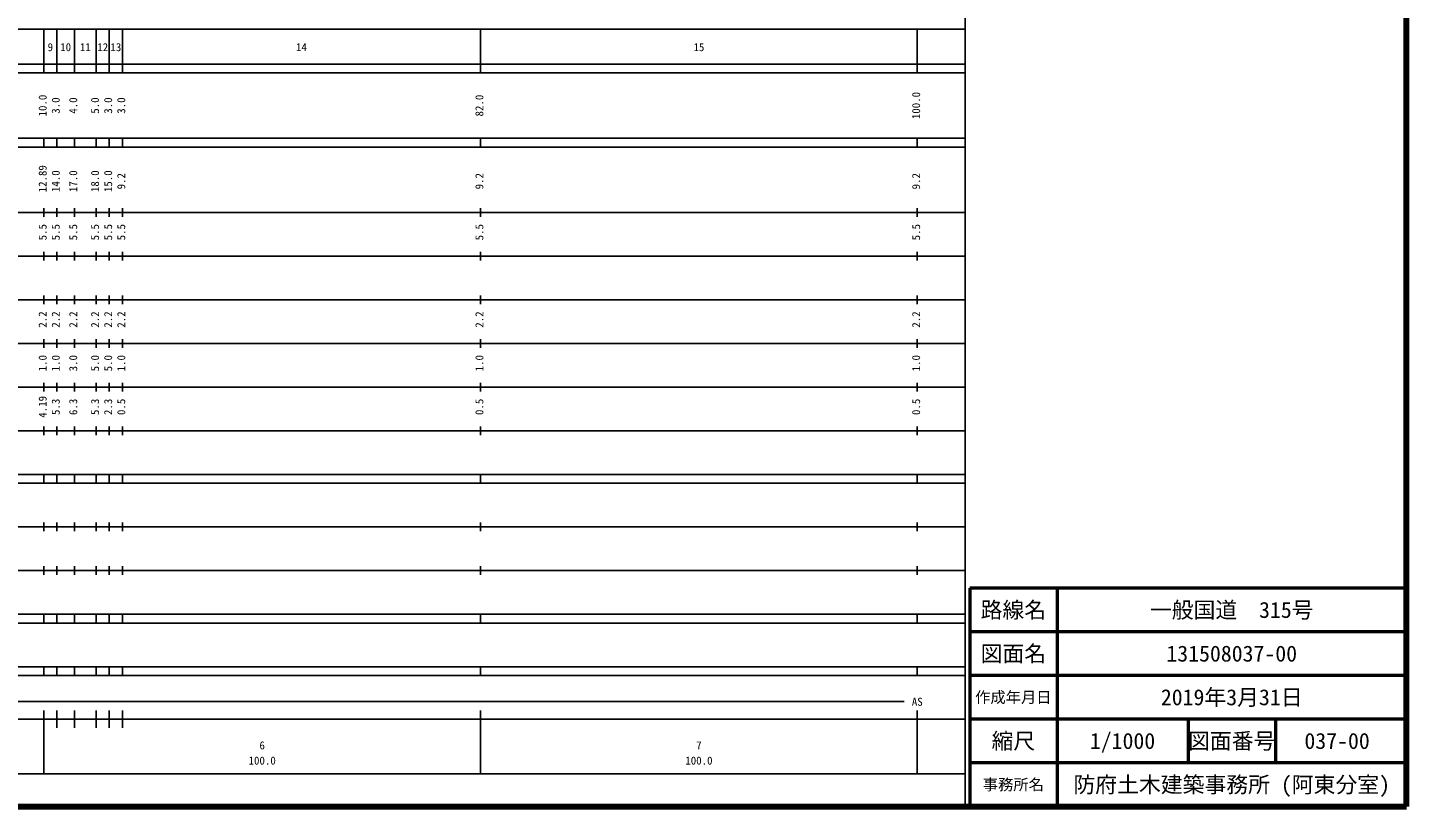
# Model space of a CAD drawing. Units: millimetres on the paper, enlarged 1000 times. Extents: x 40000 to 680000, y 20000 to 380000.
# Drawn here: x 364284 to 680000, y 20000 to 198357 of the extents above; entities that cross this region are included whole.
import ezdxf
from ezdxf.enums import TextEntityAlignment as Align

# ---------------------------------------------------------------- set-up
doc = ezdxf.new("R2010")
doc.units = ezdxf.units.MM
doc.header["$LTSCALE"] = 1000
for name, color, linetype, lineweight in [('M-TTL', 2, 'Continuous', 140), ('M-TTL-BAND', 7, 'Continuous', 25), ('M-TTL-FRAM', 2, 'Continuous', 50), ('M-TTL-LINE', 7, 'Continuous', 50)]:
    doc.layers.add(name, color=color, linetype=linetype, lineweight=lineweight)
doc.layers.add('M-TTL-TXT', color=7, linetype='Continuous')
doc.styles.add('ＭＳ ゴシック', font='')
doc.styles.get('ＭＳ ゴシック').set_extended_font_data('MS Gothic')

msp = doc.modelspace()

# ---------------------------------------------------------------- linework, layer by layer
at = {"layer": 'M-TTL'}
for p, q in [((680000, 20000), (680000, 380000)), ((40000, 20000), (680000, 20000))]:
    msp.add_line(p, q, dxfattribs=at)
at = {"layer": 'M-TTL-BAND'}
for p, q in [((579000, 20000), (579000, 370000)), ((68000, 198000), (579000, 198000)), ((368000, 188000), (368000, 198000)), ((371000, 188000), (371000, 198000)), ((375000, 188000), (375000, 198000)), ((380000, 188000), (380000, 198000)), ((383000, 188000), (383000, 198000)), ((386000, 188000), (386000, 198000)), ((468000, 188000), (468000, 198000)), ((568000, 188000), (568000, 198000)), ((40000, 190000), (579000, 190000)), ((40000, 188000), (579000, 188000)), ((40000, 173000), (579000, 173000)), ((40000, 171000), (579000, 171000)), ((368000, 171000), (368000, 173000)), ((371000, 171000), (371000, 173000)), ((375000, 171000), (375000, 173000)), ((380000, 171000), (380000, 173000)), ((383000, 171000), (383000, 173000)), ((386000, 171000), (386000, 173000)), ((468000, 171000), (468000, 173000)), ((568000, 171000), (568000, 173000)), ((40000, 156000), (579000, 156000)), ((368000, 155000), (368000, 157000)), ((371000, 155000), (371000, 157000)), ((375000, 155000), (375000, 157000)), ((380000, 155000), (380000, 157000)), ((383000, 155000), (383000, 157000)), ((386000, 155000), (386000, 157000)), ((468000, 155000), (468000, 157000)), ((568000, 155000), (568000, 157000)), ((46000, 146000), (579000, 146000)), ((368000, 145000), (368000, 147000)), ((371000, 145000), (371000, 147000)), ((375000, 145000), (375000, 147000)), ((380000, 145000), (380000, 147000)), ((383000, 145000), (383000, 147000)), ((386000, 145000), (386000, 147000)), ((468000, 145000), (468000, 147000)), ((568000, 145000), (568000, 147000)), ((52000, 136000), (579000, 136000)), ((368000, 135000), (368000, 137000)), ((371000, 135000), (371000, 137000)), ((375000, 135000), (375000, 137000)), ((380000, 135000), (380000, 137000)), ((383000, 135000), (383000, 137000)), ((386000, 135000), (386000, 137000)), ((468000, 135000), (468000, 137000)), ((568000, 135000), (568000, 137000)), ((368000, 125000), (368000, 127000)), ((371000, 125000), (371000, 127000)), ((375000, 125000), (375000, 127000)), ((380000, 125000), (380000, 127000)), ((383000, 125000), (383000, 127000)), ((386000, 125000), (386000, 127000)), ((468000, 125000), (468000, 127000)), ((568000, 125000), (568000, 127000)), ((46000, 126000), (579000, 126000)), ((368000, 115000), (368000, 117000)), ((371000, 115000), (371000, 117000)), ((375000, 115000), (375000, 117000)), ((380000, 115000), (380000, 117000)), ((383000, 115000), (383000, 117000)), ((386000, 115000), (386000, 117000)), ((468000, 115000), (468000, 117000)), ((568000, 115000), (568000, 117000)), ((52000, 116000), (579000, 116000)), ((46000, 106000), (579000, 106000)), ((368000, 105000), (368000, 107000)), ((371000, 105000), (371000, 107000)), ((375000, 105000), (375000, 107000)), ((380000, 105000), (380000, 107000)), ((383000, 105000), (383000, 107000)), ((386000, 105000), (386000, 107000)), ((468000, 105000), (468000, 107000)), ((568000, 105000), (568000, 107000)), ((40000, 96000), (579000, 96000)), ((368000, 94000), (368000, 96000)), ((371000, 94000), (371000, 96000)), ((375000, 94000), (375000, 96000)), ((380000, 94000), (380000, 96000)), ((383000, 94000), (383000, 96000)), ((386000, 94000), (386000, 96000)), ((468000, 94000), (468000, 96000)), ((568000, 94000), (568000, 96000)), ((40000, 94000), (579000, 94000)), ((49000, 84000), (579000, 84000)), ((368000, 83000), (368000, 85000)), ((371000, 83000), (371000, 85000)), ((375000, 83000), (375000, 85000)), ((380000, 83000), (380000, 85000)), ((383000, 83000), (383000, 85000)), ((386000, 83000), (386000, 85000)), ((468000, 83000), (468000, 85000)), ((568000, 83000), (568000, 85000)), ((40000, 74000), (579000, 74000)), ((368000, 73000), (368000, 75000)), ((371000, 73000), (371000, 75000)), ((375000, 73000), (375000, 75000)), ((380000, 73000), (380000, 75000)), ((383000, 73000), (383000, 75000)), ((386000, 73000), (386000, 75000)), ((468000, 73000), (468000, 75000)), ((568000, 73000), (568000, 75000)), ((40000, 64000), (579000, 64000)), ((368000, 62000), (368000, 64000)), ((371000, 62000), (371000, 64000)), ((375000, 62000), (375000, 64000)), ((380000, 62000), (380000, 64000)), ((383000, 62000), (383000, 64000)), ((386000, 62000), (386000, 64000)), ((468000, 62000), (468000, 64000)), ((568000, 62000), (568000, 64000)), ((40000, 62000), (579000, 62000)), ((40000, 52000), (579000, 52000)), ((368000, 50000), (368000, 52000)), ((371000, 50000), (371000, 52000)), ((375000, 50000), (375000, 52000)), ((380000, 50000), (380000, 52000)), ((383000, 50000), (383000, 52000)), ((386000, 50000), (386000, 52000)), ((468000, 50000), (468000, 52000)), ((568000, 50000), (568000, 52000)), ((40000, 50000), (579000, 50000)), ((71000, 44000), (565000, 44000)), ((368000, 27500), (368000, 42000)), ((371000, 38000), (371000, 42000)), ((375000, 38000), (375000, 42000)), ((380000, 38000), (380000, 42000)), ((383000, 38000), (383000, 42000)), ((386000, 38000), (386000, 42000)), ((468000, 27500), (468000, 42000)), ((568000, 27500), (568000, 42000)), ((40000, 40000), (579000, 40000)), ((68000, 27500), (579000, 27500))]:
    msp.add_line(p, q, dxfattribs=at)
at = {"layer": 'M-TTL-FRAM'}
for p, q in [((680000, 70000), (580000, 70000)), ((580000, 70000), (580000, 20000))]:
    msp.add_line(p, q, dxfattribs=at)
at = {"layer": 'M-TTL-LINE'}
for p, q in [((600000, 70000), (600000, 20000)), ((680000, 60000), (580000, 60000)), ((680000, 50000), (580000, 50000)), ((680000, 40000), (580000, 40000)), ((630000, 40000), (630000, 30000)), ((650000, 40000), (650000, 30000)), ((680000, 30000), (580000, 30000))]:
    msp.add_line(p, q, dxfattribs=at)

# ---------------------------------------------------------------- texts
at = {"layer": 'M-TTL-BAND', "style": 'ＭＳ ゴシック'}
for s, p in [('9', (369500, 192405)), ('10', (373000, 192405)), ('11', (377500, 192405)), ('12', (381500, 192405)), ('13', (384500, 192405)), ('14', (427000, 192405)), ('15', (518000, 192405)), ('AS', (568000, 42500)), ('6', (418000, 32523)), ('7', (518000, 32523)), ('100.0', (418000, 29033)), ('100.0', (518000, 29033))]:
    msp.add_text(s, height=1833, dxfattribs=at).set_placement(p, align=Align.BOTTOM_CENTER)
for s, p in [('100.0', (569193, 180500)), ('10.0', (369193, 180500)), ('3.0', (372193, 180500)), ('4.0', (376193, 180500)), ('5.0', (381193, 180500)), ('3.0', (384193, 180500)), ('3.0', (387193, 180500)), ('82.0', (469193, 180500)), ('12.89', (369193, 163735)), ('14.0', (372193, 163174)), ('17.0', (376193, 163174)), ('18.0', (381193, 163174)), ('15.0', (384193, 163174)), ('9.2', (387193, 163174)), ('9.2', (469193, 163174)), ('9.2', (569193, 163174)), ('5.5', (369193, 151500)), ('5.5', (372193, 151500)), ('5.5', (376193, 151500)), ('5.5', (381193, 151500)), ('5.5', (384193, 151500)), ('5.5', (387193, 151500)), ('5.5', (469193, 151500)), ('5.5', (569193, 151500)), ('2.2', (369193, 131500)), ('2.2', (372193, 131500)), ('2.2', (376193, 131500)), ('2.2', (381193, 131500)), ('2.2', (384193, 131500)), ('2.2', (387193, 131500)), ('2.2', (469193, 131500)), ('2.2', (569193, 131500)), ('1.0', (369193, 121500)), ('1.0', (372193, 121500)), ('3.0', (376193, 121500)), ('5.0', (381193, 121500)), ('5.0', (384193, 121500)), ('1.0', (387193, 121500)), ('1.0', (469193, 121500)), ('1.0', (569193, 121500)), ('4.19', (369193, 111500)), ('5.3', (372193, 111500)), ('6.3', (376193, 111500)), ('5.3', (381193, 111500)), ('2.3', (384193, 111500)), ('0.5', (387193, 111500)), ('0.5', (469193, 111500)), ('0.5', (569193, 111500))]:
    msp.add_text(s, height=1833, rotation=90, dxfattribs=at).set_placement(p, align=Align.BOTTOM_CENTER)
at = {"layer": 'M-TTL-TXT', "style": 'ＭＳ ゴシック'}
for s, height, p in [('路線名', 3666, (590000, 65000)), ('路線名', 3666, (590000, 65000)), ('一般国道\u3000315号', 3666, (640000, 65000)), ('図面名', 3666, (590000, 55000)), ('図面名', 3666, (590000, 55000)), ('131508037-00', 3666, (640000, 55000)), ('2019年3月31日', 3666, (640000, 45000)), ('作成年月日', 2566, (590000, 45000)), ('作成年月日', 2566, (590000, 45000)), ('縮尺', 3666, (590000, 35000)), ('縮尺', 3666, (590000, 35000)), ('1/1000', 3666, (615000, 35000)), ('図面番号', 3666, (640000, 35000)), ('図面番号', 3666, (640000, 35000)), ('037-00', 3666, (664125, 35000)), ('事務所名', 2566, (590000, 25000)), ('事務所名', 2566, (590000, 25000)), ('防府土木建築事務所 (阿東分室)', 3666, (640000, 25000))]:
    msp.add_text(s, height=height, dxfattribs=at).set_placement(p, align=Align.MIDDLE_CENTER)

doc.saveas('drawing.dxf')
